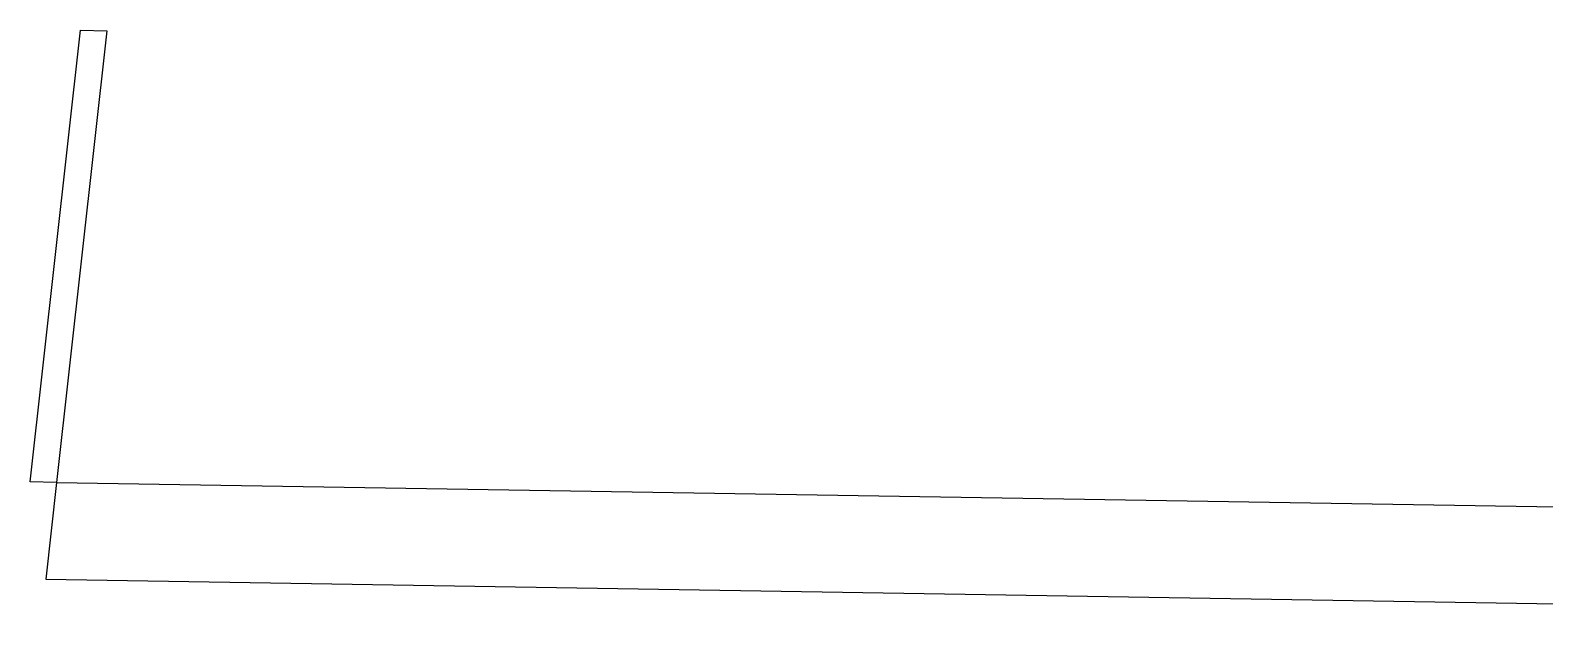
# Model space of a CAD drawing. Extents: x -68 to 264, y 51 to 115.
# Drawn here: x -58.828 to -56.847, y 74.574 to 75.341 of the extents above; entities that cross this region are included whole.
import ezdxf

# ---------------------------------------------------------------- set-up
doc = ezdxf.new("R2010")
doc.units = 0
doc.layers.get('0').update_dxf_attribs({"linetype": 'CONTINUOUS'})

msp = doc.modelspace()

# ---------------------------------------------------------------- linework, layer by layer
for p, q in [((-58.8281, 74.7502), (-58.7623, 75.3411)), ((-58.728, 75.3405), (-58.7937, 74.7497)), ((-58.7623, 75.3411), (-58.728, 75.3405)), ((-58.7937, 74.7497), (-58.8281, 74.7502)), ((-58.7937, 74.7497), (-58.8079, 74.6229)), ((-58.7937, 74.7497), (-51.3639, 74.6283)), ((-58.8079, 74.6229), (-55.8105, 74.574))]:
    msp.add_line(p, q)

doc.saveas('drawing.dxf')
